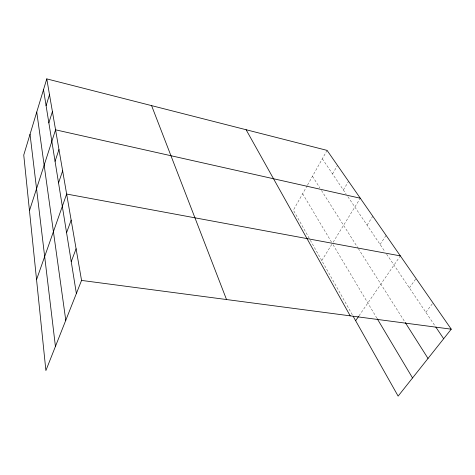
<?xml version="1.0" encoding="UTF-8"?>
<svg xmlns="http://www.w3.org/2000/svg" width="475" height="475" viewBox="0 0 475 475"><rect width="100%" height="100%" fill="white"/><g stroke="black" fill="none" stroke-linecap="round" stroke-linejoin="round"><path stroke-width="0.36" stroke-dasharray="2.38 1.78" d="M307.212 185.624L293.378 210.176L309.949 239.596M307.562 185.001L327.067 150.385M332.548 173.933L337.493 165.401M343.366 189.982L348.549 181.319M321.771 260.579L332.328 243.491M333.106 242.238L360.293 198.223M367.08 225.144L372.786 216.214M380.101 244.459L386.11 235.398M359.005 315.827L400.348 255.894M409.361 287.85L416.076 278.534M425.873 312.33L432.992 302.89M322.335 158.787L346.239 194.239M347.884 196.674L385.011 251.738M386.644 254.161L434.975 325.838M312.485 176.273L319.907 187.981M321.468 190.445L357.942 247.956M358.334 248.567L404.878 321.961M302.64 193.735L331.58 242.238M333.07 244.732L376.835 318.09M310.312 240.237L352.735 315.543"/><path stroke-width="0.71" d="M46.776 78.886L23.75 155.034L45.891 370.553L81.552 280.422L46.776 78.886L327.067 150.385L451.25 329.175L398.127 396.114L353.097 316.19M46.087 105.693L49.495 94.65M48.86 122.871L52.416 111.583M29.462 210.651L55.563 129.823L360.293 198.223M55.058 161.304L58.965 149.518M58.538 182.899L62.647 170.852M36.551 279.65L66.648 194.037L400.348 255.894M66.571 232.714L71.149 220.133M71.232 261.636L76.095 248.793M355.644 320.702L358.589 316.433M81.552 280.422L451.25 329.175M435.807 327.061L443.668 338.728M405.27 322.578L428.017 358.447M377.209 318.713L412.543 377.946M246.103 129.734L350.212 315.851M151.584 105.622L226.522 299.541M43.51 89.686L76.374 293.514M36.747 112.052L65.776 320.304M30.032 134.259L55.427 346.459"/></g></svg>
